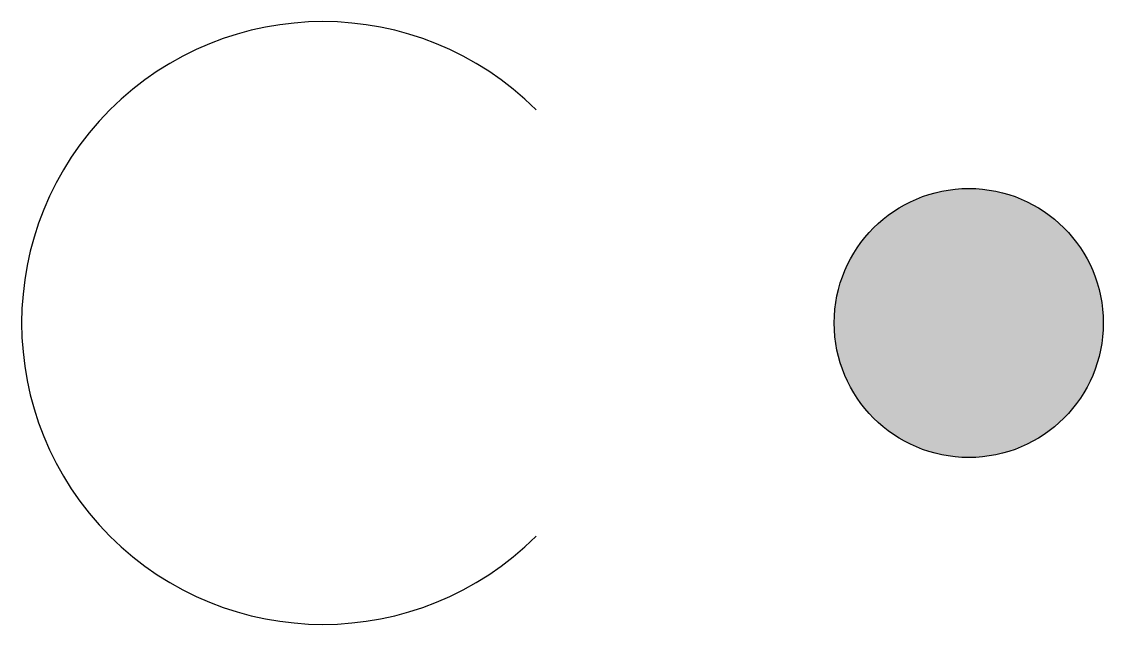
# Model space of a CAD drawing. Header units: millimetres. Extents: x -10168.784 to -10168.583, y 54.273 to 54.385.
import ezdxf

# ---------------------------------------------------------------- set-up
doc = ezdxf.new("R2010")
doc.units = ezdxf.units.MM
doc.header["$LTSCALE"] = 10
doc.layers.add('Tub_conexões', color=2, linetype='Continuous')

msp = doc.modelspace()

# ---------------------------------------------------------------- hatches: boundary and pattern name
at = {"layer": 'Tub_conexões'}
h = msp.add_hatch(color=1, dxfattribs=at)
edge = h.paths.add_edge_path()
edge.add_arc((-10168.60802, 54.32932), 0.025, 0, 360)

# ---------------------------------------------------------------- linework, layer by layer
msp.add_circle((-10168.60802, 54.32932), 0.025, dxfattribs=at)
at = {"layer": 'Tub_conexões', "color": 2}
msp.add_arc((-10168.72802, 54.32932), 0.056, 45, 315, dxfattribs=at)

doc.saveas('drawing.dxf')
